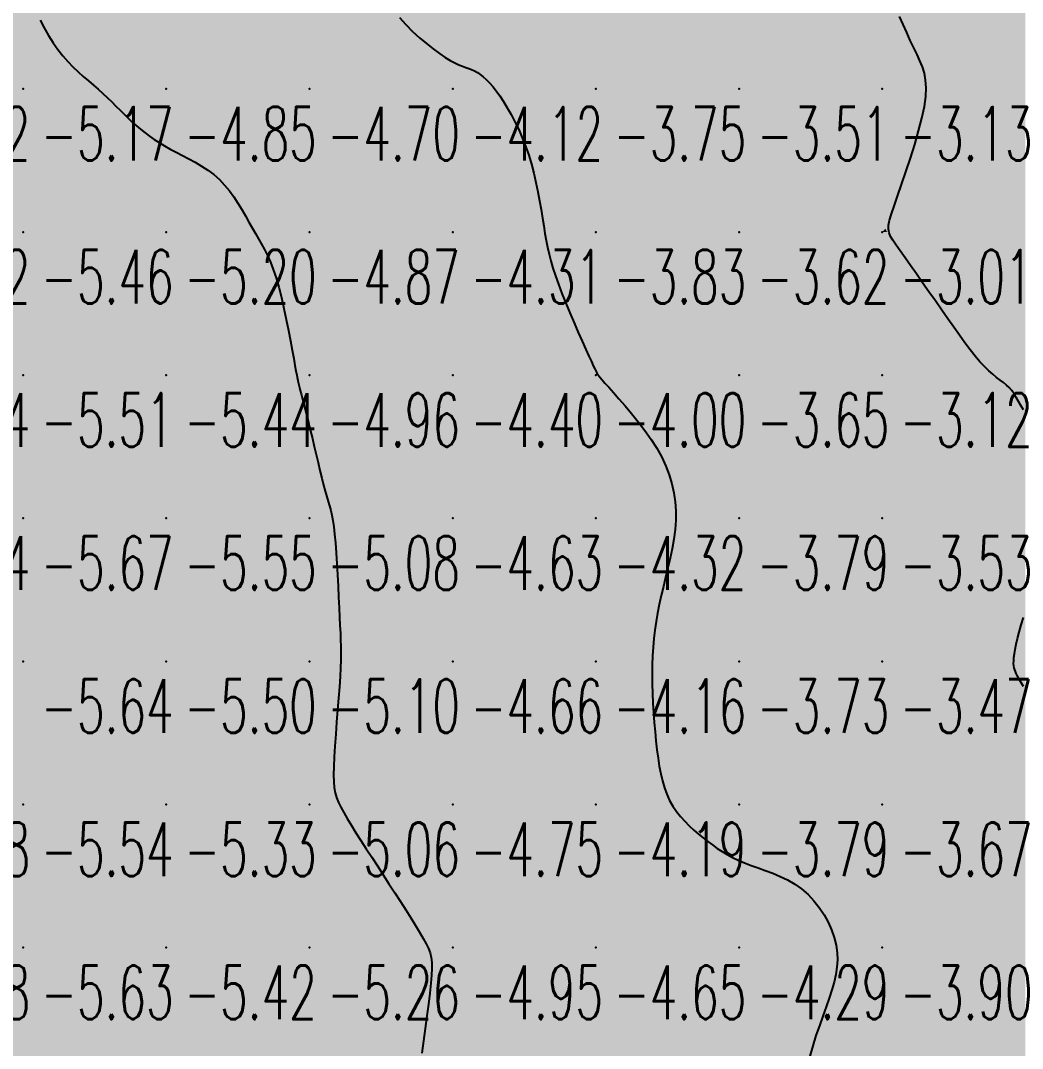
# Model space of a CAD drawing. Header units: millimetres. Extents: x 88261 to 90953, y 390274 to 392322.
# Drawn here: x 90250.1 to 90320, y 391120.2 to 391192 of the extents above; entities that cross this region are included whole.
import ezdxf
from ezdxf.enums import TextEntityAlignment as Align

# ---------------------------------------------------------------- set-up
doc = ezdxf.new("R2010")
doc.units = ezdxf.units.MM
doc.header["$LTSCALE"] = 25
for name, color, linetype in [('CN_03_00', 7, 'Continuous'), ('CN_04_00', 242, 'Continuous'), ('COTEAlt', 7, 'Continuous'), ('TN_COLORIAGE', 7, 'Continuous')]:
    doc.layers.add(name, color=color, linetype=linetype)
doc.styles.add('Simplex 1.0', font='Simplex.shx', dxfattribs={"width": 0.99, "height": 2.5})
doc.styles.get("Standard").update_dxf_attribs({"font": 'times.ttf'})

# ---------------------------------------------------------------- blocks, each defined once
blk = doc.blocks.new('COTE')
at = {"color": 0}
blk.add_point((0, 0), dxfattribs=at)
at = {"layer": 'COTEAlt'}
blk.add_attdef('ALT', text='', height=3.75, dxfattribs=at).set_placement((1.25, -1.25), align=Align.TOP_LEFT)

msp = doc.modelspace()

# ---------------------------------------------------------------- linework, layer by layer
at = {"layer": 'CN_03_00', "flags": 128}
for points, elevation in [([(90320.107, 391164.806), (90319.927, 391165.109), (90319.766, 391165.402), (90319.614, 391165.679), (90319.463, 391165.935), (90319.303, 391166.166), (90319.126, 391166.368), (90318.93, 391166.551), (90318.717, 391166.724), (90318.485, 391166.9), (90318.237, 391167.088), (90317.971, 391167.299), (90317.688, 391167.545), (90317.388, 391167.836), (90317.072, 391168.181), (90316.74, 391168.577), (90316.391, 391169.02), (90316.027, 391169.506), (90315.646, 391170.031), (90315.25, 391170.589), (90314.837, 391171.178), (90314.408, 391171.792), (90313.966, 391172.425), (90313.517, 391173.066), (90313.071, 391173.701), (90312.639, 391174.318), (90312.228, 391174.903), (90311.85, 391175.442), (90311.514, 391175.923), (90311.229, 391176.332), (90311.003, 391176.663), (90310.838, 391176.939), (90310.732, 391177.188), (90310.686, 391177.439), (90310.698, 391177.723), (90310.769, 391178.068), (90310.898, 391178.503), (90311.085, 391179.059), (90311.325, 391179.753), (90311.606, 391180.563), (90311.91, 391181.456), (90312.22, 391182.398), (90312.521, 391183.358), (90312.794, 391184.301), (90313.024, 391185.194), (90313.194, 391186.005), (90313.29, 391186.709), (90313.316, 391187.318), (90313.282, 391187.852), (90313.193, 391188.332), (90313.058, 391188.778), (90312.884, 391189.211), (90312.68, 391189.651), (90312.454, 391190.118), (90312.212, 391190.628), (90311.959, 391191.172), (90311.703, 391191.737), (90311.446, 391192.31)], -3), ([(90276.543, 391192.23), (90276.986, 391191.731), (90277.453, 391191.257), (90277.932, 391190.812), (90278.411, 391190.403), (90278.878, 391190.034), (90279.32, 391189.712), (90279.725, 391189.442), (90280.085, 391189.227), (90280.402, 391189.06), (90280.682, 391188.93), (90280.933, 391188.828), (90281.162, 391188.744), (90281.373, 391188.668), (90281.574, 391188.589), (90281.772, 391188.499), (90281.972, 391188.389), (90282.176, 391188.253), (90282.384, 391188.09), (90282.599, 391187.895), (90282.821, 391187.667), (90283.051, 391187.402), (90283.29, 391187.097), (90283.539, 391186.75), (90283.799, 391186.357), (90284.065, 391185.922), (90284.334, 391185.448), (90284.601, 391184.939), (90284.861, 391184.398), (90285.11, 391183.828), (90285.343, 391183.234), (90285.557, 391182.619), (90285.747, 391181.986), (90285.916, 391181.343), (90286.065, 391180.696), (90286.197, 391180.053), (90286.315, 391179.421), (90286.422, 391178.808), (90286.519, 391178.219), (90286.609, 391177.664), (90286.696, 391177.144), (90286.784, 391176.653), (90286.879, 391176.176), (90286.985, 391175.703), (90287.108, 391175.22), (90287.254, 391174.716), (90287.427, 391174.178), (90287.634, 391173.594), (90287.876, 391172.957), (90288.146, 391172.282), (90288.433, 391171.589), (90288.727, 391170.898), (90289.018, 391170.231), (90289.294, 391169.606), (90289.545, 391169.044), (90289.762, 391168.566), (90289.935, 391168.186), (90290.069, 391167.897), (90290.167, 391167.686), (90290.237, 391167.539), (90290.283, 391167.445), (90290.311, 391167.389), (90290.327, 391167.36), (90290.335, 391167.344), (90290.343, 391167.329), (90290.359, 391167.304), (90290.392, 391167.259), (90290.452, 391167.185), (90290.548, 391167.072), (90290.69, 391166.909), (90290.886, 391166.687), (90291.147, 391166.396), (90291.477, 391166.029), (90291.864, 391165.593), (90292.293, 391165.099), (90292.748, 391164.558), (90293.212, 391163.98), (90293.67, 391163.376), (90294.105, 391162.755), (90294.502, 391162.13), (90294.847, 391161.507), (90295.138, 391160.887), (90295.378, 391160.268), (90295.566, 391159.648), (90295.704, 391159.024), (90295.793, 391158.395), (90295.835, 391157.758), (90295.83, 391157.111), (90295.781, 391156.453), (90295.694, 391155.786), (90295.578, 391155.116), (90295.439, 391154.445), (90295.285, 391153.777), (90295.125, 391153.117), (90294.966, 391152.468), (90294.816, 391151.834), (90294.68, 391151.218), (90294.561, 391150.615), (90294.458, 391150.021), (90294.371, 391149.431), (90294.301, 391148.838), (90294.246, 391148.239), (90294.208, 391147.627), (90294.186, 391146.998), (90294.179, 391146.348), (90294.186, 391145.682), (90294.207, 391145.005), (90294.239, 391144.324), (90294.28, 391143.645), (90294.33, 391142.974), (90294.387, 391142.317), (90294.449, 391141.679), (90294.516, 391141.068), (90294.591, 391140.482), (90294.676, 391139.923), (90294.776, 391139.39), (90294.895, 391138.884), (90295.036, 391138.404), (90295.203, 391137.951), (90295.399, 391137.525), (90295.626, 391137.125), (90295.882, 391136.749), (90296.162, 391136.397), (90296.46, 391136.066), (90296.773, 391135.753), (90297.095, 391135.458), (90297.422, 391135.178), (90297.749, 391134.911), (90298.073, 391134.655), (90298.396, 391134.411), (90298.726, 391134.177), (90299.065, 391133.954), (90299.419, 391133.741), (90299.794, 391133.539), (90300.194, 391133.346), (90300.624, 391133.163), (90301.087, 391132.988), (90301.576, 391132.815), (90302.085, 391132.634), (90302.604, 391132.438), (90303.125, 391132.219), (90303.64, 391131.969), (90304.141, 391131.679), (90304.619, 391131.342), (90305.067, 391130.952), (90305.481, 391130.514), (90305.857, 391130.039), (90306.191, 391129.535), (90306.479, 391129.01), (90306.718, 391128.475), (90306.905, 391127.937), (90307.034, 391127.405), (90307.105, 391126.887), (90307.12, 391126.377), (90307.085, 391125.869), (90307.005, 391125.355), (90306.884, 391124.828), (90306.728, 391124.282), (90306.542, 391123.71), (90306.331, 391123.104), (90306.101, 391122.46), (90305.861, 391121.785), (90305.623, 391121.088), (90305.398, 391120.377), (90305.196, 391119.661)], -4), ([(90320.129, 391145.493), (90319.977, 391145.714), (90319.855, 391145.912), (90319.758, 391146.09), (90319.68, 391146.251), (90319.615, 391146.397), (90319.558, 391146.531), (90319.51, 391146.66), (90319.472, 391146.792), (90319.445, 391146.934), (90319.431, 391147.096), (90319.432, 391147.283), (90319.45, 391147.505), (90319.485, 391147.768), (90319.539, 391148.079), (90319.612, 391148.438), (90319.707, 391148.843), (90319.823, 391149.292), (90319.96, 391149.783), (90320.121, 391150.314)], -3)]:
    msp.add_lwpolyline(points, dxfattribs=dict(at, elevation=elevation))
at = {"layer": 'CN_04_00', "elevation": -5, "flags": 128}
msp.add_lwpolyline([(90251.434, 391192.052), (90251.719, 391191.512), (90252.02, 391190.98), (90252.337, 391190.467), (90252.668, 391189.986), (90253.013, 391189.546), (90253.367, 391189.145), (90253.727, 391188.776), (90254.09, 391188.434), (90254.452, 391188.112), (90254.81, 391187.806), (90255.16, 391187.509), (90255.498, 391187.216), (90255.823, 391186.921), (90256.134, 391186.626), (90256.436, 391186.332), (90256.729, 391186.04), (90257.017, 391185.752), (90257.302, 391185.469), (90257.585, 391185.193), (90257.871, 391184.926), (90258.16, 391184.668), (90258.456, 391184.418), (90258.761, 391184.177), (90259.078, 391183.941), (90259.41, 391183.712), (90259.759, 391183.486), (90260.129, 391183.263), (90260.521, 391183.042), (90260.937, 391182.821), (90261.371, 391182.596), (90261.816, 391182.362), (90262.265, 391182.115), (90262.711, 391181.851), (90263.147, 391181.564), (90263.565, 391181.251), (90263.958, 391180.906), (90264.32, 391180.527), (90264.654, 391180.12), (90264.963, 391179.693), (90265.25, 391179.253), (90265.518, 391178.81), (90265.77, 391178.37), (90266.011, 391177.941), (90266.243, 391177.532), (90266.468, 391177.147), (90266.689, 391176.776), (90266.905, 391176.404), (90267.115, 391176.017), (90267.321, 391175.602), (90267.523, 391175.144), (90267.72, 391174.629), (90267.912, 391174.044), (90268.101, 391173.381), (90268.283, 391172.657), (90268.457, 391171.897), (90268.622, 391171.125), (90268.775, 391170.366), (90268.914, 391169.642), (90269.038, 391168.979), (90269.144, 391168.401), (90269.232, 391167.924), (90269.305, 391167.539), (90269.365, 391167.228), (90269.416, 391166.973), (90269.462, 391166.757), (90269.507, 391166.562), (90269.554, 391166.371), (90269.606, 391166.166), (90269.667, 391165.932), (90269.736, 391165.666), (90269.814, 391165.367), (90269.901, 391165.033), (90269.995, 391164.663), (90270.098, 391164.256), (90270.208, 391163.811), (90270.326, 391163.328), (90270.451, 391162.806), (90270.58, 391162.258), (90270.713, 391161.695), (90270.847, 391161.131), (90270.979, 391160.579), (90271.109, 391160.053), (90271.232, 391159.564), (90271.349, 391159.127), (90271.456, 391158.748), (90271.555, 391158.413), (90271.645, 391158.1), (90271.728, 391157.787), (90271.804, 391157.455), (90271.874, 391157.082), (90271.939, 391156.646), (90271.999, 391156.128), (90272.055, 391155.513), (90272.107, 391154.818), (90272.155, 391154.067), (90272.2, 391153.285), (90272.242, 391152.495), (90272.281, 391151.722), (90272.317, 391150.991), (90272.349, 391150.325), (90272.379, 391149.741), (90272.405, 391149.223), (90272.425, 391148.747), (90272.437, 391148.29), (90272.441, 391147.828), (90272.434, 391147.337), (90272.414, 391146.794), (90272.381, 391146.174), (90272.333, 391145.463), (90272.275, 391144.678), (90272.21, 391143.846), (90272.143, 391142.993), (90272.078, 391142.144), (90272.019, 391141.327), (90271.972, 391140.568), (90271.94, 391139.892), (90271.928, 391139.319), (90271.938, 391138.835), (90271.974, 391138.421), (90272.039, 391138.055), (90272.135, 391137.718), (90272.265, 391137.389), (90272.432, 391137.048), (90272.639, 391136.674), (90272.888, 391136.251), (90273.174, 391135.782), (90273.493, 391135.272), (90273.839, 391134.727), (90274.207, 391134.154), (90274.593, 391133.558), (90274.991, 391132.946), (90275.395, 391132.324), (90275.801, 391131.699), (90276.203, 391131.077), (90276.595, 391130.468), (90276.97, 391129.879), (90277.323, 391129.318), (90277.647, 391128.794), (90277.937, 391128.314), (90278.186, 391127.887), (90278.39, 391127.516), (90278.55, 391127.182), (90278.668, 391126.866), (90278.747, 391126.543), (90278.79, 391126.191), (90278.799, 391125.789), (90278.776, 391125.315), (90278.724, 391124.745), (90278.646, 391124.065), (90278.549, 391123.296), (90278.438, 391122.464), (90278.32, 391121.595), (90278.201, 391120.718), (90278.089, 391119.86)], dxfattribs=at)
at = {"layer": 'TN_COLORIAGE', "color": 131}
for points in [[(90250.249, 391194.611, -4.417), (90252.526, 391189.516, -4.417), (90250.249, 391197.239, -4.417), (90260.249, 391197.239, -4.417)], [(90255.659, 391187.239, -4.417), (90252.526, 391189.516, -4.417), (90260.249, 391187.239, -4.417), (90260.249, 391197.239, -4.417)], [(90260.249, 391187.239, -4.384), (90270.249, 391187.239, -4.384), (90270.249, 391197.239, -4.384)], [(90260.249, 391197.239, -4.384), (90260.249, 391187.239, -4.384), (90270.249, 391197.239, -4.384)], [(90270.249, 391187.239, -4), (90275.615, 391192.605, -4), (90270.249, 391197.239, -4), (90274.118, 391197.239, -4)], [(90270.249, 391187.239, -4), (90275.615, 391192.605, -4), (90280.249, 391187.239, -4), (90280.249, 391188.829, -4)], [(90281.741, 391188.732, -4.115), (90280.249, 391188.829, -4.115), (90280.249, 391187.239, -4.115)], [(90281.741, 391188.732, -4.115), (90283.419, 391187.239, -4.115), (90280.249, 391187.239, -4.115)], [(90255.659, 391187.239, -4.854), (90257.829, 391184.82, -4.854), (90260.249, 391187.239, -4.854)], [(90260.249, 391183.035, -4.854), (90257.829, 391184.82, -4.854), (90260.249, 391187.239, -4.854)], [(90260.249, 391183.035, -4.704), (90264.299, 391181.29, -4.704), (90260.249, 391187.239, -4.704), (90270.249, 391187.239, -4.704)], [(90266.3, 391177.239, -4.704), (90264.299, 391181.29, -4.704), (90270.249, 391177.239, -4.704), (90270.249, 391187.239, -4.704)], [(90270.249, 391177.239, -4.115), (90280.249, 391177.239, -4.115), (90280.249, 391187.239, -4.115)], [(90270.249, 391187.239, -4.115), (90270.249, 391177.239, -4.115), (90280.249, 391187.239, -4.115)], [(90280.249, 391177.239, -4), (90285.818, 391182.808, -4), (90280.249, 391187.239, -4), (90283.419, 391187.239, -4)], [(90285.818, 391182.808, -4.311), (90286.653, 391177.239, -4.311), (90280.249, 391177.239, -4.311)], [(90266.3, 391177.239, -4.869), (90267.956, 391174.947, -4.869), (90270.249, 391177.239, -4.869)], [(90269.35, 391167.239, -4.869), (90267.956, 391174.947, -4.869), (90270.249, 391167.239, -4.869), (90270.249, 391177.239, -4.869)], [(90270.249, 391167.239, -4.311), (90280.249, 391167.239, -4.311), (90280.249, 391177.239, -4.311)], [(90270.249, 391177.239, -4.311), (90270.249, 391167.239, -4.311), (90280.249, 391177.239, -4.311)], [(90280.249, 391167.239, -4), (90287.225, 391174.216, -4), (90280.249, 391177.239, -4), (90286.653, 391177.239, -4)], [(90280.249, 391167.239, -4), (90287.225, 391174.216, -4), (90290.249, 391167.239, -4), (90290.249, 391167.46, -4)], [(90269.35, 391167.239, -4.956), (90269.509, 391166.5, -4.956), (90270.249, 391167.239, -4.956)], [(90270.249, 391163.756, -4.956), (90269.509, 391166.5, -4.956), (90270.249, 391167.239, -4.956)], [(90270.249, 391163.756, -4.403), (90271.451, 391158.442, -4.403), (90270.249, 391167.239, -4.403), (90280.249, 391167.239, -4.403)], [(90272.041, 391157.239, -4.403), (90271.451, 391158.442, -4.403), (90280.249, 391157.239, -4.403), (90280.249, 391167.239, -4.403)], [(90280.249, 391157.239, -4.004), (90290.249, 391157.239, -4.004), (90290.249, 391167.239, -4.004)], [(90280.249, 391167.239, -4.004), (90280.249, 391157.239, -4.004), (90290.249, 391167.239, -4.004)], [(90290.351, 391167.341, -4.004), (90290.249, 391167.46, -4.004), (90290.249, 391167.239, -4.004)], [(90290.351, 391167.341, -4.004), (90290.361, 391167.239, -4.004), (90290.249, 391167.239, -4.004)], [(90290.249, 391157.239, -4), (90295.084, 391162.075, -4), (90290.249, 391167.239, -4), (90290.361, 391167.239, -4)], [(90295.084, 391162.075, -4.325), (90296.314, 391157.239, -4.325), (90290.249, 391157.239, -4.325)], [(90272.041, 391157.239, -4.627), (90272.378, 391149.368, -4.627), (90280.249, 391157.239, -4.627)], [(90272.545, 391147.239, -4.627), (90272.378, 391149.368, -4.627), (90280.249, 391147.239, -4.627), (90280.249, 391157.239, -4.627)], [(90280.249, 391147.239, -4.325), (90290.249, 391147.239, -4.325), (90290.249, 391157.239, -4.325)], [(90280.249, 391157.239, -4.325), (90280.249, 391147.239, -4.325), (90290.249, 391157.239, -4.325)], [(90290.249, 391157.239, -4), (90296.314, 391157.239, -4), (90290.249, 391147.239, -4), (90294.641, 391151.631, -4)], [(90294.016, 391147.239, -4.165), (90294.641, 391151.631, -4.165), (90290.249, 391147.239, -4.165)], [(90272.183, 391137.239, -4.661), (90271.728, 391138.719, -4.661), (90280.249, 391137.239, -4.661), (90280.249, 391147.239, -4.661)], [(90271.728, 391138.719, -4.661), (90272.545, 391147.239, -4.661), (90280.249, 391147.239, -4.661)], [(90280.249, 391137.239, -4.165), (90290.249, 391137.239, -4.165), (90290.249, 391147.239, -4.165)], [(90280.249, 391147.239, -4.165), (90280.249, 391137.239, -4.165), (90290.249, 391147.239, -4.165)], [(90290.249, 391137.239, -4), (90294.409, 391141.399, -4), (90290.249, 391147.239, -4), (90294.016, 391147.239, -4)], [(90294.409, 391141.399, -4.194), (90295.046, 391137.239, -4.194), (90290.249, 391137.239, -4.194)], [(90272.183, 391137.239, -4.755), (90275.376, 391132.367, -4.755), (90280.249, 391137.239, -4.755)], [(90278.683, 391127.239, -4.755), (90275.376, 391132.367, -4.755), (90280.249, 391127.239, -4.755), (90280.249, 391137.239, -4.755)], [(90280.249, 391127.239, -4.194), (90290.249, 391127.239, -4.194), (90290.249, 391137.239, -4.194)], [(90280.249, 391137.239, -4.194), (90280.249, 391127.239, -4.194), (90290.249, 391137.239, -4.194)], [(90290.249, 391127.239, -4), (90297.8, 391134.79, -4), (90290.249, 391137.239, -4), (90295.046, 391137.239, -4)], [(90290.249, 391127.239, -4), (90297.8, 391134.79, -4), (90300.249, 391127.239, -4), (90300.249, 391133.063, -4)], [(90304.947, 391131.938, -4.294), (90300.249, 391133.063, -4.294), (90300.249, 391127.239, -4.294)], [(90304.947, 391131.938, -4.294), (90307.678, 391127.239, -4.294), (90300.249, 391127.239, -4.294)], [(90279.007, 391125.997, -4.88), (90277.635, 391117.239, -4.88), (90280.249, 391127.239, -4.88), (90280.249, 391117.239, -4.88)], [(90278.683, 391127.239, -4.952), (90279.007, 391125.997, -4.952), (90280.249, 391127.239, -4.952)], [(90280.249, 391117.239, -4.65), (90290.249, 391117.239, -4.65), (90290.249, 391127.239, -4.65)], [(90280.249, 391127.239, -4.65), (90280.249, 391117.239, -4.65), (90290.249, 391127.239, -4.65)], [(90290.249, 391127.239, -4.294), (90290.249, 391117.239, -4.294), (90300.249, 391127.239, -4.294)], [(90290.249, 391117.239, -4.294), (90300.249, 391117.239, -4.294), (90300.249, 391127.239, -4.294)], [(90300.249, 391127.239, -4), (90307.678, 391127.239, -4), (90300.249, 391117.239, -4), (90306.546, 391123.537, -4)], [(90304.124, 391117.239, -4.173), (90306.546, 391123.537, -4.173), (90300.249, 391117.239, -4.173)]]:
    msp.add_solid(points, dxfattribs=at)
at = {"layer": 'TN_COLORIAGE', "color": 121}
for points in [[(90280.249, 391188.829, -3.392), (90275.615, 391192.605, -3.392), (90280.249, 391197.239, -3.392)], [(90280.249, 391188.829, -3.344), (90281.741, 391188.732, -3.344), (90280.249, 391197.239, -3.344), (90290.249, 391197.239, -3.344)], [(90283.419, 391187.239, -3.344), (90281.741, 391188.732, -3.344), (90290.249, 391187.239, -3.344), (90290.249, 391197.239, -3.344)], [(90290.249, 391197.239, -3.112), (90290.249, 391187.239, -3.112), (90300.249, 391197.239, -3.112)], [(90290.249, 391187.239, -3.112), (90300.249, 391187.239, -3.112), (90300.249, 391197.239, -3.112)], [(90300.249, 391187.239, -3), (90309.56, 391196.55, -3), (90300.249, 391197.239, -3), (90307.737, 391197.239, -3)], [(90300.249, 391187.239, -3), (90309.56, 391196.55, -3), (90310.249, 391187.239, -3), (90310.249, 391195.05, -3)], [(90312.614, 391189.605, -3.134), (90310.249, 391195.05, -3.134), (90310.249, 391187.239, -3.134)], [(90312.614, 391189.605, -3.134), (90314.017, 391187.239, -3.134), (90310.249, 391187.239, -3.134)], [(90283.419, 391187.239, -3.752), (90285.818, 391182.808, -3.752), (90290.249, 391187.239, -3.752)], [(90286.653, 391177.239, -3.752), (90285.818, 391182.808, -3.752), (90290.249, 391177.239, -3.752), (90290.249, 391187.239, -3.752)], [(90290.249, 391187.239, -3.507), (90290.249, 391177.239, -3.507), (90300.249, 391187.239, -3.507)], [(90290.249, 391177.239, -3.507), (90300.249, 391177.239, -3.507), (90300.249, 391187.239, -3.507)], [(90300.249, 391187.239, -3.134), (90300.249, 391177.239, -3.134), (90310.249, 391187.239, -3.134)], [(90300.249, 391177.239, -3.134), (90310.249, 391177.239, -3.134), (90310.249, 391187.239, -3.134)], [(90310.249, 391187.239, -3), (90314.017, 391187.239, -3), (90310.249, 391177.239, -3), (90310.478, 391177.468, -3)], [(90286.653, 391177.239, -3.825), (90287.225, 391174.216, -3.825), (90290.249, 391177.239, -3.825)], [(90290.249, 391167.46, -3.825), (90287.225, 391174.216, -3.825), (90290.249, 391177.239, -3.825)], [(90290.249, 391167.46, -3.617), (90290.351, 391167.341, -3.617), (90290.249, 391177.239, -3.617), (90300.249, 391177.239, -3.617)], [(90290.361, 391167.239, -3.617), (90290.351, 391167.341, -3.617), (90300.249, 391167.239, -3.617), (90300.249, 391177.239, -3.617)], [(90300.249, 391177.239, -3.005), (90300.249, 391167.239, -3.005), (90310.249, 391177.239, -3.005)], [(90300.249, 391167.239, -3.005), (90310.249, 391167.239, -3.005), (90310.249, 391177.239, -3.005)], [(90310.478, 391177.468, -3.005), (90310.58, 391177.239, -3.005), (90310.249, 391177.239, -3.005)], [(90310.249, 391167.239, -3), (90314.577, 391171.568, -3), (90310.249, 391177.239, -3), (90310.58, 391177.239, -3)], [(90314.577, 391171.568, -3.116), (90317.562, 391167.239, -3.116), (90310.249, 391167.239, -3.116)], [(90290.361, 391167.239, -3.653), (90295.084, 391162.075, -3.653), (90300.249, 391167.239, -3.653)], [(90296.314, 391157.239, -3.653), (90295.084, 391162.075, -3.653), (90300.249, 391157.239, -3.653), (90300.249, 391167.239, -3.653)], [(90300.249, 391167.239, -3.116), (90300.249, 391157.239, -3.116), (90310.249, 391167.239, -3.116)], [(90300.249, 391157.239, -3.116), (90310.249, 391157.239, -3.116), (90310.249, 391167.239, -3.116)], [(90310.249, 391157.239, -3), (90319.502, 391166.493, -3), (90310.249, 391167.239, -3), (90317.562, 391167.239, -3)], [(90310.249, 391157.239, -3), (90319.502, 391166.493, -3), (90320.249, 391157.239, -3), (90320.249, 391163.784, -3)], [(90294.641, 391151.631, -3.727), (90294.016, 391147.239, -3.727), (90300.249, 391157.239, -3.727), (90300.249, 391147.239, -3.727)], [(90294.641, 391151.631, -3.789), (90296.314, 391157.239, -3.789), (90300.249, 391157.239, -3.789)], [(90300.249, 391157.239, -3.526), (90300.249, 391147.239, -3.526), (90310.249, 391157.239, -3.526)], [(90300.249, 391147.239, -3.526), (90310.249, 391147.239, -3.526), (90310.249, 391157.239, -3.526)], [(90310.249, 391157.239, -3.08), (90310.249, 391147.239, -3.08), (90320.249, 391157.239, -3.08)], [(90310.249, 391147.239, -3), (90319.28, 391147.239, -3), (90320.249, 391157.239, -3), (90320.249, 391151.118, -3)], [(90294.016, 391147.239, -3.727), (90294.409, 391141.399, -3.727), (90300.249, 391147.239, -3.727)], [(90295.046, 391137.239, -3.727), (90294.409, 391141.399, -3.727), (90300.249, 391137.239, -3.727), (90300.249, 391147.239, -3.727)], [(90300.249, 391147.239, -3.475), (90300.249, 391137.239, -3.475), (90310.249, 391147.239, -3.475)], [(90300.249, 391137.239, -3.475), (90310.249, 391137.239, -3.475), (90310.249, 391147.239, -3.475)], [(90310.249, 391137.239, -3), (90319.54, 391146.531, -3), (90310.249, 391147.239, -3), (90319.28, 391147.239, -3)], [(90310.249, 391137.239, -3), (90319.54, 391146.531, -3), (90320.249, 391137.239, -3), (90320.249, 391145.016, -3)], [(90295.046, 391137.239, -3.789), (90297.8, 391134.79, -3.789), (90300.249, 391137.239, -3.789)], [(90300.249, 391133.063, -3.789), (90297.8, 391134.79, -3.789), (90300.249, 391137.239, -3.789)], [(90300.249, 391133.063, -3.668), (90304.947, 391131.938, -3.668), (90300.249, 391137.239, -3.668), (90310.249, 391137.239, -3.668)], [(90307.678, 391127.239, -3.668), (90304.947, 391131.938, -3.668), (90310.249, 391127.239, -3.668), (90310.249, 391137.239, -3.668)], [(90310.249, 391137.239, -3.178), (90310.249, 391127.239, -3.178), (90320.249, 391137.239, -3.178)], [(90310.249, 391127.239, -3.178), (90320.249, 391127.239, -3.178), (90320.249, 391137.239, -3.178)], [(90306.546, 391123.537, -3.727), (90304.124, 391117.239, -3.727), (90310.249, 391127.239, -3.727), (90310.249, 391117.239, -3.727)], [(90306.546, 391123.537, -3.898), (90307.678, 391127.239, -3.898), (90310.249, 391127.239, -3.898)], [(90310.249, 391127.239, -3.649), (90310.249, 391117.239, -3.649), (90320.249, 391127.239, -3.649)], [(90310.249, 391117.239, -3.649), (90320.249, 391117.239, -3.649), (90320.249, 391127.239, -3.649)]]:
    msp.add_solid(points, dxfattribs=at)
at = {"layer": 'TN_COLORIAGE', "color": 111}
for points in [[(90310.249, 391195.05, -2.568), (90312.614, 391189.605, -2.568), (90310.249, 391197.239, -2.568), (90320.249, 391197.239, -2.568)], [(90314.017, 391187.239, -2.568), (90312.614, 391189.605, -2.568), (90320.249, 391187.239, -2.568), (90320.249, 391197.239, -2.568)], [(90310.478, 391177.468, -2.778), (90314.017, 391187.239, -2.778), (90320.249, 391187.239, -2.778)], [(90310.58, 391177.239, -2.778), (90310.478, 391177.468, -2.778), (90320.249, 391177.239, -2.778), (90320.249, 391187.239, -2.778)], [(90310.58, 391177.239, -2.849), (90314.577, 391171.568, -2.849), (90320.249, 391177.239, -2.849)], [(90317.562, 391167.239, -2.849), (90314.577, 391171.568, -2.849), (90320.249, 391167.239, -2.849), (90320.249, 391177.239, -2.849)], [(90317.562, 391167.239, -2.958), (90319.502, 391166.493, -2.958), (90320.249, 391167.239, -2.958)], [(90320.249, 391163.784, -2.958), (90319.502, 391166.493, -2.958), (90320.249, 391167.239, -2.958)], [(90320.249, 391151.118, -2.949), (90319.28, 391147.239, -2.949), (90320.249, 391147.239, -2.949)], [(90319.28, 391147.239, -2.949), (90319.54, 391146.531, -2.949), (90320.249, 391147.239, -2.949)], [(90320.249, 391145.016, -2.949), (90319.54, 391146.531, -2.949), (90320.249, 391147.239, -2.949)]]:
    msp.add_solid(points, dxfattribs=at)
at = {"layer": 'TN_COLORIAGE', "color": 141}
for points in [[(90240.249, 391187.239, -5), (90249.342, 391196.333, -5), (90250.249, 391187.239, -5), (90250.249, 391194.611, -5)], [(90252.526, 391189.516, -5.172), (90250.249, 391194.611, -5.172), (90250.249, 391187.239, -5.172)], [(90252.526, 391189.516, -5.172), (90255.659, 391187.239, -5.172), (90250.249, 391187.239, -5.172)], [(90240.249, 391177.239, -5.172), (90250.249, 391177.239, -5.172), (90250.249, 391187.239, -5.172)], [(90240.249, 391187.239, -5.172), (90240.249, 391177.239, -5.172), (90250.249, 391187.239, -5.172)], [(90250.249, 391177.239, -5), (90257.829, 391184.82, -5), (90250.249, 391187.239, -5), (90255.659, 391187.239, -5)], [(90250.249, 391177.239, -5), (90257.829, 391184.82, -5), (90260.249, 391177.239, -5), (90260.249, 391183.035, -5)], [(90264.299, 391181.29, -5.201), (90260.249, 391183.035, -5.201), (90260.249, 391177.239, -5.201)], [(90264.299, 391181.29, -5.201), (90266.3, 391177.239, -5.201), (90260.249, 391177.239, -5.201)], [(90240.249, 391167.239, -5.457), (90250.249, 391167.239, -5.457), (90250.249, 391177.239, -5.457)], [(90240.249, 391177.239, -5.457), (90240.249, 391167.239, -5.457), (90250.249, 391177.239, -5.457)], [(90250.249, 391167.239, -5.201), (90260.249, 391167.239, -5.201), (90260.249, 391177.239, -5.201)], [(90250.249, 391177.239, -5.201), (90250.249, 391167.239, -5.201), (90260.249, 391177.239, -5.201)], [(90260.249, 391167.239, -5), (90267.956, 391174.947, -5), (90260.249, 391177.239, -5), (90266.3, 391177.239, -5)], [(90267.956, 391174.947, -5.441), (90269.35, 391167.239, -5.441), (90260.249, 391167.239, -5.441)], [(90240.249, 391157.239, -5.514), (90250.249, 391157.239, -5.514), (90250.249, 391167.239, -5.514)], [(90240.249, 391167.239, -5.514), (90240.249, 391157.239, -5.514), (90250.249, 391167.239, -5.514)], [(90250.249, 391157.239, -5.441), (90260.249, 391157.239, -5.441), (90260.249, 391167.239, -5.441)], [(90250.249, 391167.239, -5.441), (90250.249, 391157.239, -5.441), (90260.249, 391167.239, -5.441)], [(90260.249, 391157.239, -5), (90269.509, 391166.5, -5), (90260.249, 391167.239, -5), (90269.35, 391167.239, -5)], [(90260.249, 391157.239, -5), (90269.509, 391166.5, -5), (90270.249, 391157.239, -5), (90270.249, 391163.756, -5)], [(90271.451, 391158.442, -5.082), (90270.249, 391163.756, -5.082), (90270.249, 391157.239, -5.082)], [(90271.451, 391158.442, -5.082), (90272.041, 391157.239, -5.082), (90270.249, 391157.239, -5.082)], [(90240.249, 391147.239, -5.672), (90250.249, 391147.239, -5.672), (90250.249, 391157.239, -5.672)], [(90240.249, 391157.239, -5.672), (90240.249, 391147.239, -5.672), (90250.249, 391157.239, -5.672)], [(90250.249, 391147.239, -5.546), (90260.249, 391147.239, -5.546), (90260.249, 391157.239, -5.546)], [(90250.249, 391157.239, -5.546), (90250.249, 391147.239, -5.546), (90260.249, 391157.239, -5.546)], [(90260.249, 391147.239, -5.082), (90270.249, 391147.239, -5.082), (90270.249, 391157.239, -5.082)], [(90260.249, 391157.239, -5.082), (90260.249, 391147.239, -5.082), (90270.249, 391157.239, -5.082)], [(90270.249, 391147.239, -5), (90272.378, 391149.368, -5), (90270.249, 391157.239, -5), (90272.041, 391157.239, -5)], [(90272.378, 391149.368, -5.101), (90272.545, 391147.239, -5.101), (90270.249, 391147.239, -5.101)], [(90240.249, 391137.239, -5.639), (90250.249, 391137.239, -5.639), (90250.249, 391147.239, -5.639)], [(90240.249, 391147.239, -5.639), (90240.249, 391137.239, -5.639), (90250.249, 391147.239, -5.639)], [(90250.249, 391137.239, -5.501), (90260.249, 391137.239, -5.501), (90260.249, 391147.239, -5.501)], [(90250.249, 391147.239, -5.501), (90250.249, 391137.239, -5.501), (90260.249, 391147.239, -5.501)], [(90260.249, 391137.239, -5.101), (90270.249, 391137.239, -5.101), (90270.249, 391147.239, -5.101)], [(90260.249, 391147.239, -5.101), (90260.249, 391137.239, -5.101), (90270.249, 391147.239, -5.101)], [(90270.249, 391147.239, -5), (90272.545, 391147.239, -5), (90270.249, 391137.239, -5), (90271.728, 391138.719, -5)], [(90271.728, 391138.719, -5.059), (90272.183, 391137.239, -5.059), (90270.249, 391137.239, -5.059)], [(90240.249, 391127.239, -5.541), (90250.249, 391127.239, -5.541), (90250.249, 391137.239, -5.541)], [(90240.249, 391137.239, -5.541), (90240.249, 391127.239, -5.541), (90250.249, 391137.239, -5.541)], [(90250.249, 391127.239, -5.332), (90260.249, 391127.239, -5.332), (90260.249, 391137.239, -5.332)], [(90250.249, 391137.239, -5.332), (90250.249, 391127.239, -5.332), (90260.249, 391137.239, -5.332)], [(90260.249, 391127.239, -5.059), (90270.249, 391127.239, -5.059), (90270.249, 391137.239, -5.059)], [(90260.249, 391137.239, -5.059), (90260.249, 391127.239, -5.059), (90270.249, 391137.239, -5.059)], [(90270.249, 391127.239, -5), (90275.376, 391132.367, -5), (90270.249, 391137.239, -5), (90272.183, 391137.239, -5)], [(90275.376, 391132.367, -5.258), (90278.683, 391127.239, -5.258), (90270.249, 391127.239, -5.258)], [(90240.249, 391123.963, -5.634), (90244.35, 391121.341, -5.634), (90240.249, 391127.239, -5.634), (90250.249, 391127.239, -5.634)], [(90245.969, 391117.239, -5.634), (90244.35, 391121.341, -5.634), (90250.249, 391117.239, -5.634), (90250.249, 391127.239, -5.634)], [(90250.249, 391117.239, -5.423), (90260.249, 391117.239, -5.423), (90260.249, 391127.239, -5.423)], [(90250.249, 391127.239, -5.423), (90250.249, 391117.239, -5.423), (90260.249, 391127.239, -5.423)], [(90260.249, 391117.239, -5.258), (90270.249, 391117.239, -5.258), (90270.249, 391127.239, -5.258)], [(90260.249, 391127.239, -5.258), (90260.249, 391117.239, -5.258), (90270.249, 391127.239, -5.258)], [(90270.249, 391117.239, -5), (90279.007, 391125.997, -5), (90270.249, 391127.239, -5), (90278.683, 391127.239, -5)], [(90277.635, 391117.239, -5.338), (90279.007, 391125.997, -5.338), (90270.249, 391117.239, -5.338)]]:
    msp.add_solid(points, dxfattribs=at)

# ---------------------------------------------------------------- block references
at = {"layer": 'COTEAlt'}
ref = msp.add_blockref('COTE', (90240.249, 391187.239), dxfattribs=at)
ref.add_attrib('ALT', '-5.62', dxfattribs={"height": 3.75, "style": 'Simplex 1.0', "width": 0.6}).set_placement((90241.499, 391185.989), align=Align.TOP_LEFT)
ref = msp.add_blockref('COTE', (90250.249, 391187.239), dxfattribs=at)
ref.add_attrib('ALT', '-5.17', dxfattribs={"height": 3.75, "style": 'Simplex 1.0', "width": 0.6}).set_placement((90251.499, 391185.989), align=Align.TOP_LEFT)
ref = msp.add_blockref('COTE', (90260.249, 391187.239), dxfattribs=at)
ref.add_attrib('ALT', '-4.85', dxfattribs={"height": 3.75, "style": 'Simplex 1.0', "width": 0.6}).set_placement((90261.499, 391185.989), align=Align.TOP_LEFT)
ref = msp.add_blockref('COTE', (90270.249, 391187.239), dxfattribs=at)
ref.add_attrib('ALT', '-4.70', dxfattribs={"height": 3.75, "style": 'Simplex 1.0', "width": 0.6}).set_placement((90271.499, 391185.989), align=Align.TOP_LEFT)
ref = msp.add_blockref('COTE', (90280.249, 391187.239), dxfattribs=at)
ref.add_attrib('ALT', '-4.12', dxfattribs={"height": 3.75, "style": 'Simplex 1.0', "width": 0.6}).set_placement((90281.499, 391185.989), align=Align.TOP_LEFT)
ref = msp.add_blockref('COTE', (90290.249, 391187.239), dxfattribs=at)
ref.add_attrib('ALT', '-3.75', dxfattribs={"height": 3.75, "style": 'Simplex 1.0', "width": 0.6}).set_placement((90291.499, 391185.989), align=Align.TOP_LEFT)
ref = msp.add_blockref('COTE', (90300.249, 391187.239), dxfattribs=at)
ref.add_attrib('ALT', '-3.51', dxfattribs={"height": 3.75, "style": 'Simplex 1.0', "width": 0.6}).set_placement((90301.499, 391185.989), align=Align.TOP_LEFT)
ref = msp.add_blockref('COTE', (90310.249, 391187.239), dxfattribs=at)
ref.add_attrib('ALT', '-3.13', dxfattribs={"height": 3.75, "style": 'Simplex 1.0', "width": 0.6}).set_placement((90311.499, 391185.989), align=Align.TOP_LEFT)
ref = msp.add_blockref('COTE', (90240.249, 391177.239), dxfattribs=at)
ref.add_attrib('ALT', '-5.92', dxfattribs={"height": 3.75, "style": 'Simplex 1.0', "width": 0.6}).set_placement((90241.499, 391175.989), align=Align.TOP_LEFT)
ref = msp.add_blockref('COTE', (90250.249, 391177.239), dxfattribs=at)
ref.add_attrib('ALT', '-5.46', dxfattribs={"height": 3.75, "style": 'Simplex 1.0', "width": 0.6}).set_placement((90251.499, 391175.989), align=Align.TOP_LEFT)
ref = msp.add_blockref('COTE', (90260.249, 391177.239), dxfattribs=at)
ref.add_attrib('ALT', '-5.20', dxfattribs={"height": 3.75, "style": 'Simplex 1.0', "width": 0.6}).set_placement((90261.499, 391175.989), align=Align.TOP_LEFT)
ref = msp.add_blockref('COTE', (90270.249, 391177.239), dxfattribs=at)
ref.add_attrib('ALT', '-4.87', dxfattribs={"height": 3.75, "style": 'Simplex 1.0', "width": 0.6}).set_placement((90271.499, 391175.989), align=Align.TOP_LEFT)
ref = msp.add_blockref('COTE', (90280.249, 391177.239), dxfattribs=at)
ref.add_attrib('ALT', '-4.31', dxfattribs={"height": 3.75, "style": 'Simplex 1.0', "width": 0.6}).set_placement((90281.499, 391175.989), align=Align.TOP_LEFT)
ref = msp.add_blockref('COTE', (90290.249, 391177.239), dxfattribs=at)
ref.add_attrib('ALT', '-3.83', dxfattribs={"height": 3.75, "style": 'Simplex 1.0', "width": 0.6}).set_placement((90291.499, 391175.989), align=Align.TOP_LEFT)
ref = msp.add_blockref('COTE', (90300.249, 391177.239), dxfattribs=at)
ref.add_attrib('ALT', '-3.62', dxfattribs={"height": 3.75, "style": 'Simplex 1.0', "width": 0.6}).set_placement((90301.499, 391175.989), align=Align.TOP_LEFT)
ref = msp.add_blockref('COTE', (90310.249, 391177.239), dxfattribs=at)
ref.add_attrib('ALT', '-3.01', dxfattribs={"height": 3.75, "style": 'Simplex 1.0', "width": 0.6}).set_placement((90311.499, 391175.989), align=Align.TOP_LEFT)
ref = msp.add_blockref('COTE', (90240.249, 391167.239), dxfattribs=at)
ref.add_attrib('ALT', '-5.94', dxfattribs={"height": 3.75, "style": 'Simplex 1.0', "width": 0.6}).set_placement((90241.499, 391165.989), align=Align.TOP_LEFT)
ref = msp.add_blockref('COTE', (90250.249, 391167.239), dxfattribs=at)
ref.add_attrib('ALT', '-5.51', dxfattribs={"height": 3.75, "style": 'Simplex 1.0', "width": 0.6}).set_placement((90251.499, 391165.989), align=Align.TOP_LEFT)
ref = msp.add_blockref('COTE', (90260.249, 391167.239), dxfattribs=at)
ref.add_attrib('ALT', '-5.44', dxfattribs={"height": 3.75, "style": 'Simplex 1.0', "width": 0.6}).set_placement((90261.499, 391165.989), align=Align.TOP_LEFT)
ref = msp.add_blockref('COTE', (90270.249, 391167.239), dxfattribs=at)
ref.add_attrib('ALT', '-4.96', dxfattribs={"height": 3.75, "style": 'Simplex 1.0', "width": 0.6}).set_placement((90271.499, 391165.989), align=Align.TOP_LEFT)
ref = msp.add_blockref('COTE', (90280.249, 391167.239), dxfattribs=at)
ref.add_attrib('ALT', '-4.40', dxfattribs={"height": 3.75, "style": 'Simplex 1.0', "width": 0.6}).set_placement((90281.499, 391165.989), align=Align.TOP_LEFT)
ref = msp.add_blockref('COTE', (90290.249, 391167.239), dxfattribs=at)
ref.add_attrib('ALT', '-4.00', dxfattribs={"height": 3.75, "style": 'Simplex 1.0', "width": 0.6}).set_placement((90291.499, 391165.989), align=Align.TOP_LEFT)
ref = msp.add_blockref('COTE', (90300.249, 391167.239), dxfattribs=at)
ref.add_attrib('ALT', '-3.65', dxfattribs={"height": 3.75, "style": 'Simplex 1.0', "width": 0.6}).set_placement((90301.499, 391165.989), align=Align.TOP_LEFT)
ref = msp.add_blockref('COTE', (90310.249, 391167.239), dxfattribs=at)
ref.add_attrib('ALT', '-3.12', dxfattribs={"height": 3.75, "style": 'Simplex 1.0', "width": 0.6}).set_placement((90311.499, 391165.989), align=Align.TOP_LEFT)
ref = msp.add_blockref('COTE', (90240.249, 391157.239), dxfattribs=at)
ref.add_attrib('ALT', '-5.74', dxfattribs={"height": 3.75, "style": 'Simplex 1.0', "width": 0.6}).set_placement((90241.499, 391155.989), align=Align.TOP_LEFT)
ref = msp.add_blockref('COTE', (90250.249, 391157.239), dxfattribs=at)
ref.add_attrib('ALT', '-5.67', dxfattribs={"height": 3.75, "style": 'Simplex 1.0', "width": 0.6}).set_placement((90251.499, 391155.989), align=Align.TOP_LEFT)
ref = msp.add_blockref('COTE', (90260.249, 391157.239), dxfattribs=at)
ref.add_attrib('ALT', '-5.55', dxfattribs={"height": 3.75, "style": 'Simplex 1.0', "width": 0.6}).set_placement((90261.499, 391155.989), align=Align.TOP_LEFT)
ref = msp.add_blockref('COTE', (90270.249, 391157.239), dxfattribs=at)
ref.add_attrib('ALT', '-5.08', dxfattribs={"height": 3.75, "style": 'Simplex 1.0', "width": 0.6}).set_placement((90271.499, 391155.989), align=Align.TOP_LEFT)
ref = msp.add_blockref('COTE', (90280.249, 391157.239), dxfattribs=at)
ref.add_attrib('ALT', '-4.63', dxfattribs={"height": 3.75, "style": 'Simplex 1.0', "width": 0.6}).set_placement((90281.499, 391155.989), align=Align.TOP_LEFT)
ref = msp.add_blockref('COTE', (90290.249, 391157.239), dxfattribs=at)
ref.add_attrib('ALT', '-4.32', dxfattribs={"height": 3.75, "style": 'Simplex 1.0', "width": 0.6}).set_placement((90291.499, 391155.989), align=Align.TOP_LEFT)
ref = msp.add_blockref('COTE', (90300.249, 391157.239), dxfattribs=at)
ref.add_attrib('ALT', '-3.79', dxfattribs={"height": 3.75, "style": 'Simplex 1.0', "width": 0.6}).set_placement((90301.499, 391155.989), align=Align.TOP_LEFT)
ref = msp.add_blockref('COTE', (90310.249, 391157.239), dxfattribs=at)
ref.add_attrib('ALT', '-3.53', dxfattribs={"height": 3.75, "style": 'Simplex 1.0', "width": 0.6}).set_placement((90311.499, 391155.989), align=Align.TOP_LEFT)
ref = msp.add_blockref('COTE', (90250.249, 391147.239), dxfattribs=at)
ref.add_attrib('ALT', '-5.64', dxfattribs={"height": 3.75, "style": 'Simplex 1.0', "width": 0.6}).set_placement((90251.499, 391145.989), align=Align.TOP_LEFT)
ref = msp.add_blockref('COTE', (90260.249, 391147.239), dxfattribs=at)
ref.add_attrib('ALT', '-5.50', dxfattribs={"height": 3.75, "style": 'Simplex 1.0', "width": 0.6}).set_placement((90261.499, 391145.989), align=Align.TOP_LEFT)
ref = msp.add_blockref('COTE', (90270.249, 391147.239), dxfattribs=at)
ref.add_attrib('ALT', '-5.10', dxfattribs={"height": 3.75, "style": 'Simplex 1.0', "width": 0.6}).set_placement((90271.499, 391145.989), align=Align.TOP_LEFT)
ref = msp.add_blockref('COTE', (90280.249, 391147.239), dxfattribs=at)
ref.add_attrib('ALT', '-4.66', dxfattribs={"height": 3.75, "style": 'Simplex 1.0', "width": 0.6}).set_placement((90281.499, 391145.989), align=Align.TOP_LEFT)
ref = msp.add_blockref('COTE', (90290.249, 391147.239), dxfattribs=at)
ref.add_attrib('ALT', '-4.16', dxfattribs={"height": 3.75, "style": 'Simplex 1.0', "width": 0.6}).set_placement((90291.499, 391145.989), align=Align.TOP_LEFT)
ref = msp.add_blockref('COTE', (90300.249, 391147.239), dxfattribs=at)
ref.add_attrib('ALT', '-3.73', dxfattribs={"height": 3.75, "style": 'Simplex 1.0', "width": 0.6}).set_placement((90301.499, 391145.989), align=Align.TOP_LEFT)
ref = msp.add_blockref('COTE', (90310.249, 391147.239), dxfattribs=at)
ref.add_attrib('ALT', '-3.47', dxfattribs={"height": 3.75, "style": 'Simplex 1.0', "width": 0.6}).set_placement((90311.499, 391145.989), align=Align.TOP_LEFT)
ref = msp.add_blockref('COTE', (90240.249, 391137.239), dxfattribs=at)
ref.add_attrib('ALT', '-5.68', dxfattribs={"height": 3.75, "style": 'Simplex 1.0', "width": 0.6}).set_placement((90241.499, 391135.989), align=Align.TOP_LEFT)
ref = msp.add_blockref('COTE', (90250.249, 391137.239), dxfattribs=at)
ref.add_attrib('ALT', '-5.54', dxfattribs={"height": 3.75, "style": 'Simplex 1.0', "width": 0.6}).set_placement((90251.499, 391135.989), align=Align.TOP_LEFT)
ref = msp.add_blockref('COTE', (90260.249, 391137.239), dxfattribs=at)
ref.add_attrib('ALT', '-5.33', dxfattribs={"height": 3.75, "style": 'Simplex 1.0', "width": 0.6}).set_placement((90261.499, 391135.989), align=Align.TOP_LEFT)
ref = msp.add_blockref('COTE', (90270.249, 391137.239), dxfattribs=at)
ref.add_attrib('ALT', '-5.06', dxfattribs={"height": 3.75, "style": 'Simplex 1.0', "width": 0.6}).set_placement((90271.499, 391135.989), align=Align.TOP_LEFT)
ref = msp.add_blockref('COTE', (90280.249, 391137.239), dxfattribs=at)
ref.add_attrib('ALT', '-4.75', dxfattribs={"height": 3.75, "style": 'Simplex 1.0', "width": 0.6}).set_placement((90281.499, 391135.989), align=Align.TOP_LEFT)
ref = msp.add_blockref('COTE', (90290.249, 391137.239), dxfattribs=at)
ref.add_attrib('ALT', '-4.19', dxfattribs={"height": 3.75, "style": 'Simplex 1.0', "width": 0.6}).set_placement((90291.499, 391135.989), align=Align.TOP_LEFT)
ref = msp.add_blockref('COTE', (90300.249, 391137.239), dxfattribs=at)
ref.add_attrib('ALT', '-3.79', dxfattribs={"height": 3.75, "style": 'Simplex 1.0', "width": 0.6}).set_placement((90301.499, 391135.989), align=Align.TOP_LEFT)
ref = msp.add_blockref('COTE', (90310.249, 391137.239), dxfattribs=at)
ref.add_attrib('ALT', '-3.67', dxfattribs={"height": 3.75, "style": 'Simplex 1.0', "width": 0.6}).set_placement((90311.499, 391135.989), align=Align.TOP_LEFT)
ref = msp.add_blockref('COTE', (90240.249, 391127.239), dxfattribs=at)
ref.add_attrib('ALT', '-5.88', dxfattribs={"height": 3.75, "style": 'Simplex 1.0', "width": 0.6}).set_placement((90241.499, 391125.989), align=Align.TOP_LEFT)
ref = msp.add_blockref('COTE', (90250.249, 391127.239), dxfattribs=at)
ref.add_attrib('ALT', '-5.63', dxfattribs={"height": 3.75, "style": 'Simplex 1.0', "width": 0.6}).set_placement((90251.499, 391125.989), align=Align.TOP_LEFT)
ref = msp.add_blockref('COTE', (90260.249, 391127.239), dxfattribs=at)
ref.add_attrib('ALT', '-5.42', dxfattribs={"height": 3.75, "style": 'Simplex 1.0', "width": 0.6}).set_placement((90261.499, 391125.989), align=Align.TOP_LEFT)
ref = msp.add_blockref('COTE', (90270.249, 391127.239), dxfattribs=at)
ref.add_attrib('ALT', '-5.26', dxfattribs={"height": 3.75, "style": 'Simplex 1.0', "width": 0.6}).set_placement((90271.499, 391125.989), align=Align.TOP_LEFT)
ref = msp.add_blockref('COTE', (90280.249, 391127.239), dxfattribs=at)
ref.add_attrib('ALT', '-4.95', dxfattribs={"height": 3.75, "style": 'Simplex 1.0', "width": 0.6}).set_placement((90281.499, 391125.989), align=Align.TOP_LEFT)
ref = msp.add_blockref('COTE', (90290.249, 391127.239), dxfattribs=at)
ref.add_attrib('ALT', '-4.65', dxfattribs={"height": 3.75, "style": 'Simplex 1.0', "width": 0.6}).set_placement((90291.499, 391125.989), align=Align.TOP_LEFT)
ref = msp.add_blockref('COTE', (90300.249, 391127.239), dxfattribs=at)
ref.add_attrib('ALT', '-4.29', dxfattribs={"height": 3.75, "style": 'Simplex 1.0', "width": 0.6}).set_placement((90301.499, 391125.989), align=Align.TOP_LEFT)
ref = msp.add_blockref('COTE', (90310.249, 391127.239), dxfattribs=at)
ref.add_attrib('ALT', '-3.90', dxfattribs={"height": 3.75, "style": 'Simplex 1.0', "width": 0.6}).set_placement((90311.499, 391125.989), align=Align.TOP_LEFT)

doc.saveas('drawing.dxf')
